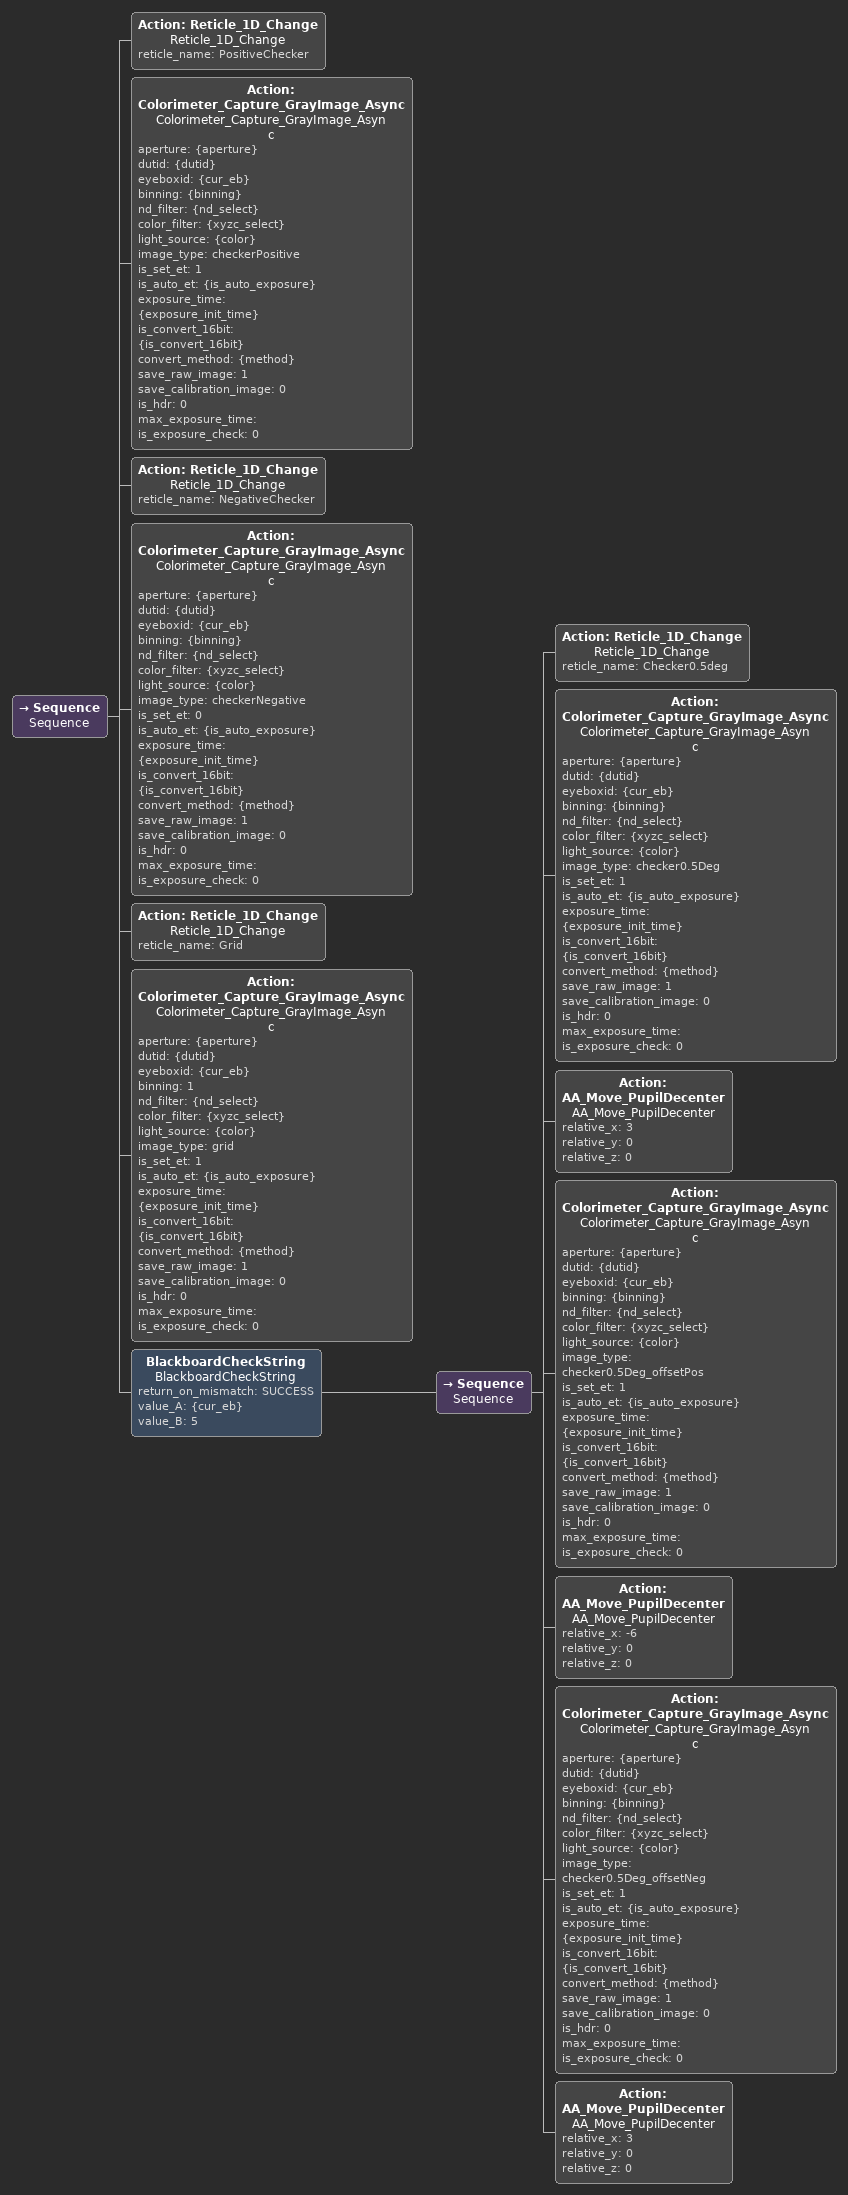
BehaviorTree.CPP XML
<Sequence name="Sequence">
 <!-- PositiveChecker Pattern (R&G&B) -->
 <Action name="Reticle_1D_Change" ID="Reticle_1D_Change" reticle_name="PositiveChecker"/>
 <Action name="Colorimeter_Capture_GrayImage_Async" ID="Colorimeter_Capture_GrayImage_Async" aperture="{aperture}" dutid="{dutid}" eyeboxid="{cur_eb}" binning="{binning}" nd_filter="{nd_select}" color_filter="{xyzc_select}" light_source="{color}" image_type="checkerPositive" is_set_et="1" is_auto_et="{is_auto_exposure}" exposure_time="{exposure_init_time}" is_convert_16bit="{is_convert_16bit}" convert_method="{method}" save_raw_image="1" save_calibration_image="0" is_hdr="0" max_exposure_time="" is_exposure_check="0"/>
 <!-- NegativeChecker Pattern (R&G&B) -->
 <Action name="Reticle_1D_Change" ID="Reticle_1D_Change" reticle_name="NegativeChecker"/>
 <Action name="Colorimeter_Capture_GrayImage_Async" ID="Colorimeter_Capture_GrayImage_Async" aperture="{aperture}" dutid="{dutid}" eyeboxid="{cur_eb}" binning="{binning}" nd_filter="{nd_select}" color_filter="{xyzc_select}" light_source="{color}" image_type="checkerNegative" is_set_et="0" is_auto_et="{is_auto_exposure}" exposure_time="{exposure_init_time}" is_convert_16bit="{is_convert_16bit}" convert_method="{method}" save_raw_image="1" save_calibration_image="0" is_hdr="0" max_exposure_time="" is_exposure_check="0"/>
 <!-- Grid Pattern (R&G&B) -->
 <Action name="Reticle_1D_Change" ID="Reticle_1D_Change" reticle_name="Grid"/>
 <Action name="Colorimeter_Capture_GrayImage_Async" ID="Colorimeter_Capture_GrayImage_Async" aperture="{aperture}" dutid="{dutid}" eyeboxid="{cur_eb}" binning="1" nd_filter="{nd_select}" color_filter="{xyzc_select}" light_source="{color}" image_type="grid" is_set_et="1" is_auto_et="{is_auto_exposure}" exposure_time="{exposure_init_time}" is_convert_16bit="{is_convert_16bit}" convert_method="{method}" save_raw_image="1" save_calibration_image="0" is_hdr="0" max_exposure_time="" is_exposure_check="0"/>
 <!-- Checker0.5deg Pattern (R&G&B) -->
 <BlackboardCheckString name="BlackboardCheckString" return_on_mismatch="SUCCESS" value_A="{cur_eb}" value_B="5">
  <Sequence name="Sequence">
   <Action name="Reticle_1D_Change" ID="Reticle_1D_Change" reticle_name="Checker0.5deg"/>
   <Action name="Colorimeter_Capture_GrayImage_Async" ID="Colorimeter_Capture_GrayImage_Async" aperture="{aperture}" dutid="{dutid}" eyeboxid="{cur_eb}" binning="{binning}" nd_filter="{nd_select}" color_filter="{xyzc_select}" light_source="{color}" image_type="checker0.5Deg" is_set_et="1" is_auto_et="{is_auto_exposure}" exposure_time="{exposure_init_time}" is_convert_16bit="{is_convert_16bit}" convert_method="{method}" save_raw_image="1" save_calibration_image="0" is_hdr="0" max_exposure_time="" is_exposure_check="0"/>
   <Action name="AA_Move_PupilDecenter" ID="AA_Move_PupilDecenter" relative_x="3" relative_y="0" relative_z="0"/>
   <Action name="Colorimeter_Capture_GrayImage_Async" ID="Colorimeter_Capture_GrayImage_Async" aperture="{aperture}" dutid="{dutid}" eyeboxid="{cur_eb}" binning="{binning}" nd_filter="{nd_select}" color_filter="{xyzc_select}" light_source="{color}" image_type="checker0.5Deg_offsetPos" is_set_et="1" is_auto_et="{is_auto_exposure}" exposure_time="{exposure_init_time}" is_convert_16bit="{is_convert_16bit}" convert_method="{method}" save_raw_image="1" save_calibration_image="0" is_hdr="0" max_exposure_time="" is_exposure_check="0"/>
   <Action name="AA_Move_PupilDecenter" ID="AA_Move_PupilDecenter" relative_x="-6" relative_y="0" relative_z="0"/>
   <Action name="Colorimeter_Capture_GrayImage_Async" ID="Colorimeter_Capture_GrayImage_Async" aperture="{aperture}" dutid="{dutid}" eyeboxid="{cur_eb}" binning="{binning}" nd_filter="{nd_select}" color_filter="{xyzc_select}" light_source="{color}" image_type="checker0.5Deg_offsetNeg" is_set_et="1" is_auto_et="{is_auto_exposure}" exposure_time="{exposure_init_time}" is_convert_16bit="{is_convert_16bit}" convert_method="{method}" save_raw_image="1" save_calibration_image="0" is_hdr="0" max_exposure_time="" is_exposure_check="0"/>
   <Action name="AA_Move_PupilDecenter" ID="AA_Move_PupilDecenter" relative_x="3" relative_y="0" relative_z="0"/>
  </Sequence>
 </BlackboardCheckString>
</Sequence>
